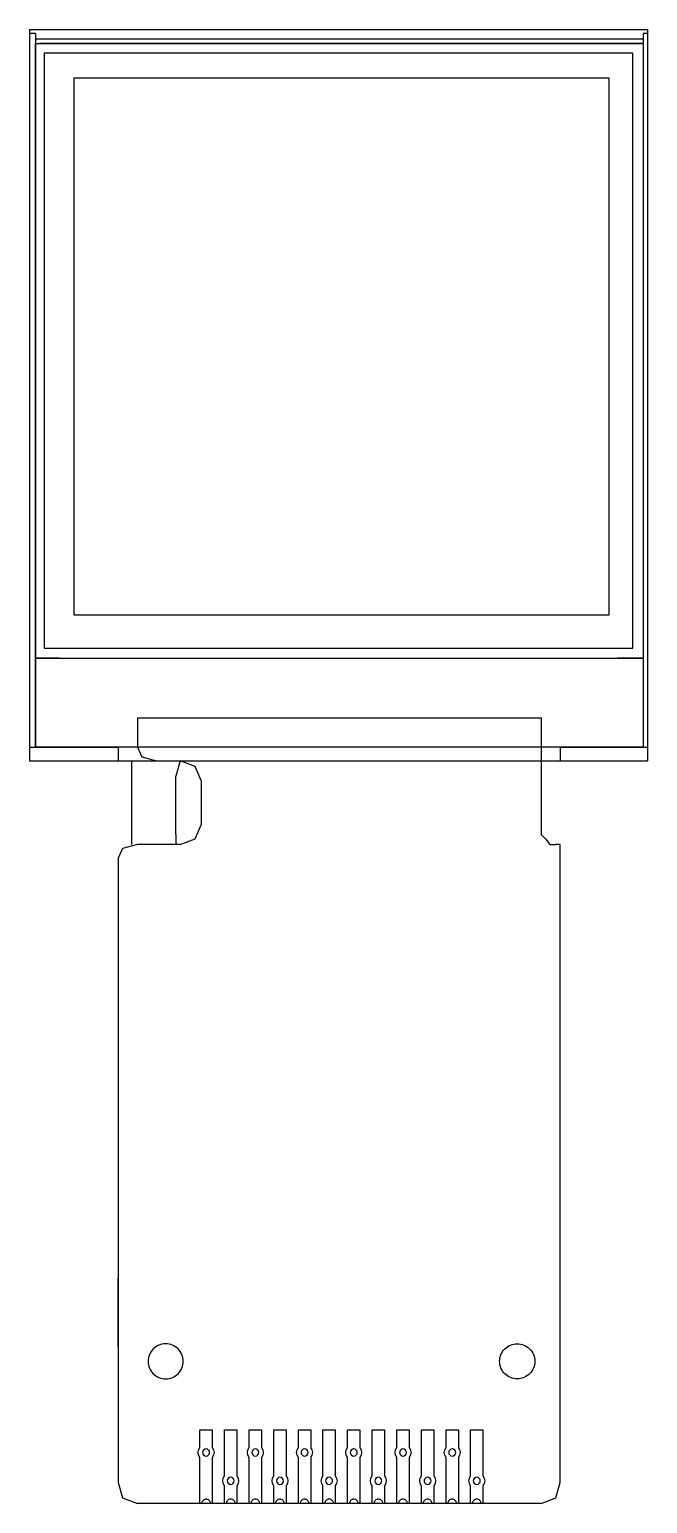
# Model space of a CAD drawing. Extents: x -8.9 to 8.7, y -32.9 to 9.
import ezdxf

# ---------------------------------------------------------------- set-up
doc = ezdxf.new("R2010")
doc.units = 0
doc.layers.add('IMPORTIEREN_-_N085-1212TB0', color=7, linetype='CONTINUOUS')
doc.layers.add('IMPORTIEREN_-_N085-1212TBW', color=7, linetype='CONTINUOUS')

msp = doc.modelspace()

# ---------------------------------------------------------------- linework, layer by layer
at = {"layer": 'IMPORTIEREN_-_N085-1212TB0'}
for points in [[(-8.874, 9.025), (8.706, 9.025)], [(-8.874, 9.025), (-8.874, 8.906)], [(-8.706, 8.906), (-8.874, 8.906)], [(-8.874, 8.906), (-8.874, -11.4)], [(-8.706, 8.906), (-8.706, -11.4)], [(8.58, 8.906), (8.58, -11.4)], [(8.706, 8.906), (8.58, 8.906)], [(8.706, 9.025), (8.706, 8.906)], [(8.706, 8.906), (8.706, -11.4)], [(8.58, 8.748), (-8.706, 8.748)], [(-8.706, 8.629), (8.58, 8.629)], [(8.58, 8.629), (8.58, -11.4), (-8.706, -11.4), (-8.706, 8.629)], [(8.58, 8.629), (-8.58, 8.629)], [(-8.706, -8.866), (8.58, -8.866)], [(7.865, -8.866), (8.58, -8.866), (8.58, -9.421)], [(-5.804, -10.569), (5.678, -10.569)], [(-5.804, -10.569), (-5.804, -11.4)], [(5.678, -10.569), (5.678, -13.893)], [(-8.874, -11.4), (-6.351, -11.4)], [(-8.874, -11.4), (-8.874, -11.796)], [(-6.351, -11.4), (-6.351, -11.796)], [(-5.804, -11.4), (-5.678, -11.677), (-5.257, -11.796)], [(6.225, -11.4), (6.225, -11.796)], [(6.225, -11.4), (8.706, -11.4)], [(8.706, -11.4), (8.706, -11.796)], [(8.706, -11.4), (8.706, -11.796)], [(-8.874, -11.796), (8.706, -11.796)], [(-5.972, -11.796), (-5.972, -14.171)], [(-5.257, -11.796), (-4.584, -11.796)], [(-4.584, -11.796), (-4.71, -12.231)], [(-3.995, -12.35), (-4.164, -11.954), (-4.584, -11.796)], [(-4.71, -13.893), (-4.71, -12.231)], [(-3.995, -12.35), (-3.995, -13.616)], [(-4.584, -14.171), (-4.164, -14.012), (-3.995, -13.616)], [(-5.804, -14.171), (-6.224, -14.289), (-6.351, -14.566)], [(-4.584, -14.171), (-5.804, -14.171)], [(-4.71, -13.893), (-4.71, -14.171)], [(5.678, -13.893), (5.804, -14.012), (5.93, -14.171)], [(5.93, -14.171), (6.098, -14.171)], [(6.225, -14.289), (6.225, -14.171), (6.098, -14.171)], [(-6.351, -14.566), (-6.351, -32.339)], [(6.225, -32.339), (6.225, -14.289)], [(-6.351, -28.46), (-6.351, -26.52)], [(-6.351, -32.339), (-6.224, -32.774), (-5.804, -32.933)], [(5.678, -32.933), (6.098, -32.774), (6.225, -32.339)], [(-4.836, -32.933), (-5.804, -32.933)], [(5.678, -32.933), (-5.257, -32.933)]]:
    msp.add_lwpolyline(points, dxfattribs=at)
for points in [[(-8.453, -8.59), (8.285, -8.59), (8.285, 8.352), (-8.453, 8.352)], [(-8.706, -8.866), (-8.033, -8.866)], [(-8.706, -8.867), (-8.033, -8.867)], [(7.865, -8.866), (8.58, -8.866)], [(7.865, -8.867), (8.58, -8.867)]]:
    msp.add_lwpolyline(points, close=True, dxfattribs=at)
for points in [[(-5, -28.385, 0.414214), (-5.5, -28.885, 0.414214), (-5, -29.385, 0.414214), (-4.5, -28.885, 0.414214)], [(5, -28.385, -0.414214), (5.5, -28.885, -0.414214), (5, -29.385, -0.414214), (4.5, -28.885, -0.414214)], [(-3.975, -32.933), (-4.025, -32.933), (-4.025, -31.622), (-4.062, -31.557), (-4.075, -31.481), (-4.062, -31.405), (-4.025, -31.341), (-4.025, -30.835), (-3.675, -30.835), (-3.675, -31.34), (-3.638, -31.405), (-3.625, -31.481), (-3.638, -31.557), (-3.675, -31.622), (-3.675, -32.933), (-3.725, -32.933, 0.414214), (-3.85, -32.808, 0.414214)], [(-3.275, -32.933), (-3.325, -32.933), (-3.325, -32.428), (-3.362, -32.363), (-3.375, -32.287), (-3.362, -32.211), (-3.325, -32.147), (-3.325, -30.835), (-2.975, -30.835), (-2.975, -32.146), (-2.938, -32.211), (-2.925, -32.287), (-2.938, -32.364), (-2.975, -32.429), (-2.975, -32.933), (-3.025, -32.933, 0.414214), (-3.15, -32.808, 0.414214)], [(-2.575, -32.933), (-2.625, -32.933), (-2.625, -31.622), (-2.662, -31.557), (-2.675, -31.481), (-2.662, -31.405), (-2.625, -31.341), (-2.625, -30.835), (-2.275, -30.835), (-2.275, -31.34), (-2.238, -31.405), (-2.225, -31.481), (-2.238, -31.557), (-2.275, -31.622), (-2.275, -32.933), (-2.325, -32.933, 0.414214), (-2.45, -32.808, 0.414214)], [(-1.875, -32.933), (-1.925, -32.933), (-1.925, -32.428), (-1.962, -32.363), (-1.975, -32.287), (-1.962, -32.211), (-1.925, -32.147), (-1.925, -30.835), (-1.575, -30.835), (-1.575, -32.146), (-1.538, -32.211), (-1.525, -32.287), (-1.538, -32.364), (-1.575, -32.429), (-1.575, -32.933), (-1.625, -32.933, 0.414214), (-1.75, -32.808, 0.414214)], [(-1.175, -32.933), (-1.225, -32.933), (-1.225, -31.622), (-1.262, -31.557), (-1.275, -31.481), (-1.262, -31.405), (-1.225, -31.341), (-1.225, -30.835), (-0.875, -30.835), (-0.875, -31.34), (-0.838, -31.405), (-0.825, -31.481), (-0.838, -31.557), (-0.875, -31.622), (-0.875, -32.933), (-0.925, -32.933, 0.414214), (-1.05, -32.808, 0.414214)], [(-0.475, -32.933), (-0.525, -32.933), (-0.525, -32.428), (-0.562, -32.363), (-0.575, -32.287), (-0.562, -32.211), (-0.525, -32.147), (-0.525, -30.835), (-0.175, -30.835), (-0.175, -32.146), (-0.138, -32.211), (-0.125, -32.287), (-0.138, -32.364), (-0.175, -32.429), (-0.175, -32.933), (-0.225, -32.933, 0.414214), (-0.35, -32.808, 0.414214)], [(0.225, -32.933), (0.175, -32.933), (0.175, -31.622), (0.138, -31.557), (0.125, -31.481), (0.138, -31.405), (0.175, -31.341), (0.175, -30.835), (0.525, -30.835), (0.525, -31.34), (0.562, -31.405), (0.575, -31.481), (0.562, -31.557), (0.525, -31.622), (0.525, -32.933), (0.475, -32.933, 0.414214), (0.35, -32.808, 0.414214)], [(0.925, -32.933), (0.875, -32.933), (0.875, -32.428), (0.838, -32.363), (0.825, -32.287), (0.838, -32.211), (0.875, -32.147), (0.875, -30.835), (1.225, -30.835), (1.225, -32.146), (1.262, -32.211), (1.275, -32.287), (1.262, -32.364), (1.225, -32.429), (1.225, -32.933), (1.175, -32.933, 0.414214), (1.05, -32.808, 0.414214)], [(1.625, -32.933), (1.575, -32.933), (1.575, -31.622), (1.538, -31.557), (1.525, -31.481), (1.538, -31.405), (1.575, -31.341), (1.575, -30.835), (1.925, -30.835), (1.925, -31.34), (1.962, -31.405), (1.975, -31.481), (1.962, -31.557), (1.925, -31.622), (1.925, -32.933), (1.875, -32.933, 0.414214), (1.75, -32.808, 0.414214)], [(2.325, -32.933), (2.275, -32.933), (2.275, -32.428), (2.238, -32.363), (2.225, -32.287), (2.238, -32.211), (2.275, -32.147), (2.275, -30.835), (2.625, -30.835), (2.625, -32.146), (2.662, -32.211), (2.675, -32.287), (2.662, -32.364), (2.625, -32.429), (2.625, -32.933), (2.575, -32.933, 0.414214), (2.45, -32.808, 0.414214)], [(3.025, -32.933), (2.975, -32.933), (2.975, -31.622), (2.938, -31.557), (2.925, -31.481), (2.938, -31.405), (2.975, -31.341), (2.975, -30.835), (3.325, -30.835), (3.325, -31.34), (3.362, -31.405), (3.375, -31.481), (3.362, -31.557), (3.325, -31.622), (3.325, -32.933), (3.275, -32.933, 0.414214), (3.15, -32.808, 0.414214)], [(3.725, -32.933), (3.675, -32.933), (3.675, -32.428), (3.638, -32.363), (3.625, -32.287), (3.638, -32.211), (3.675, -32.147), (3.675, -30.835), (4.025, -30.835), (4.025, -32.146), (4.062, -32.211), (4.075, -32.287), (4.062, -32.364), (4.025, -32.429), (4.025, -32.933), (3.975, -32.933, 0.414214), (3.85, -32.808, 0.414214)], [(-3.85, -31.381, 0.414214), (-3.95, -31.481, 0.414214), (-3.85, -31.581, 0.414214), (-3.75, -31.481, 0.414214)], [(-2.45, -31.381, 0.414214), (-2.55, -31.481, 0.414214), (-2.45, -31.581, 0.414214), (-2.35, -31.481, 0.414214)], [(-1.05, -31.381, 0.414214), (-1.15, -31.481, 0.414214), (-1.05, -31.581, 0.414214), (-0.95, -31.481, 0.414214)], [(0.35, -31.381, 0.414214), (0.25, -31.481, 0.414214), (0.35, -31.581, 0.414214), (0.45, -31.481, 0.414214)], [(1.75, -31.381, 0.414214), (1.65, -31.481, 0.414214), (1.75, -31.581, 0.414214), (1.85, -31.481, 0.414214)], [(3.15, -31.381, 0.414214), (3.05, -31.481, 0.414214), (3.15, -31.581, 0.414214), (3.25, -31.481, 0.414214)], [(-3.15, -32.187, 0.414214), (-3.25, -32.287, 0.414214), (-3.15, -32.387, 0.414214), (-3.05, -32.287, 0.414214)], [(-1.75, -32.187, 0.414214), (-1.85, -32.287, 0.414214), (-1.75, -32.387, 0.414214), (-1.65, -32.287, 0.414214)], [(-0.35, -32.187, 0.414214), (-0.45, -32.287, 0.414214), (-0.35, -32.387, 0.414214), (-0.25, -32.287, 0.414214)], [(1.05, -32.187, 0.414214), (0.95, -32.287, 0.414214), (1.05, -32.387, 0.414214), (1.15, -32.287, 0.414214)], [(2.45, -32.187, 0.414214), (2.35, -32.287, 0.414214), (2.45, -32.387, 0.414214), (2.55, -32.287, 0.414214)], [(3.85, -32.187, 0.414214), (3.75, -32.287, 0.414214), (3.85, -32.387, 0.414214), (3.95, -32.287, 0.414214)]]:
    msp.add_lwpolyline(points, format="xyb", close=True, dxfattribs=at)
at = {"layer": 'IMPORTIEREN_-_N085-1212TBW'}
for points in [[(-8.874, 9.025), (8.706, 9.025)], [(-8.874, 9.025), (-8.874, 8.906)], [(-8.706, 8.906), (-8.874, 8.906)], [(-8.874, 8.906), (-8.874, -11.4)], [(-8.706, 8.906), (-8.706, -11.4)], [(8.58, 8.906), (8.58, -11.4)], [(8.706, 8.906), (8.58, 8.906)], [(8.706, 9.025), (8.706, 8.906)], [(8.706, 8.906), (8.706, -11.4)], [(8.58, 8.748), (-8.706, 8.748)], [(-8.706, 8.629), (8.58, 8.629)], [(8.58, 8.629), (8.58, -11.4), (-8.706, -11.4), (-8.706, 8.629)], [(8.58, 8.629), (-8.58, 8.629)], [(-8.706, -8.866), (8.58, -8.866)], [(7.865, -8.866), (8.58, -8.866), (8.58, -9.421)], [(-5.804, -10.569), (5.678, -10.569)], [(-5.804, -10.569), (-5.804, -11.4)], [(5.678, -10.569), (5.678, -13.893)], [(-8.874, -11.4), (-6.351, -11.4)], [(-8.874, -11.4), (-8.874, -11.796)], [(-6.351, -11.4), (-6.351, -11.796)], [(-5.804, -11.4), (-5.678, -11.677), (-5.257, -11.796)], [(6.225, -11.4), (6.225, -11.796)], [(6.225, -11.4), (8.706, -11.4)], [(8.706, -11.4), (8.706, -11.796)], [(8.706, -11.4), (8.706, -11.796)], [(-8.874, -11.796), (8.706, -11.796)], [(-5.972, -11.796), (-5.972, -14.171)], [(-5.257, -11.796), (-4.584, -11.796)], [(-4.584, -11.796), (-4.71, -12.231)], [(-3.995, -12.35), (-4.164, -11.954), (-4.584, -11.796)], [(-4.71, -13.893), (-4.71, -12.231)], [(-3.995, -12.35), (-3.995, -13.616)], [(-4.584, -14.171), (-4.164, -14.012), (-3.995, -13.616)], [(-5.804, -14.171), (-6.224, -14.289), (-6.351, -14.566)], [(-4.584, -14.171), (-5.804, -14.171)], [(-4.71, -13.893), (-4.71, -14.171)], [(5.678, -13.893), (5.804, -14.012), (5.93, -14.171)], [(5.93, -14.171), (6.098, -14.171)], [(6.225, -14.289), (6.225, -14.171), (6.098, -14.171)], [(-6.351, -14.566), (-6.351, -32.339)], [(6.225, -32.339), (6.225, -14.289)], [(-6.351, -28.46), (-6.351, -26.52)], [(-6.351, -32.339), (-6.224, -32.774), (-5.804, -32.933)], [(5.678, -32.933), (6.098, -32.774), (6.225, -32.339)], [(-4.836, -32.933), (-5.804, -32.933)], [(5.678, -32.933), (-5.257, -32.933)]]:
    msp.add_lwpolyline(points, dxfattribs=at)
for points in [[(-8.453, -8.59), (8.285, -8.59), (8.285, 8.352), (-8.453, 8.352)], [(-7.612, -7.64), (7.612, -7.64), (7.612, 7.639), (-7.612, 7.639)], [(-8.706, -8.866), (-8.033, -8.866)], [(-8.706, -8.867), (-8.033, -8.867)], [(7.865, -8.866), (8.58, -8.866)], [(7.865, -8.867), (8.58, -8.867)]]:
    msp.add_lwpolyline(points, close=True, dxfattribs=at)

doc.saveas('drawing.dxf')
